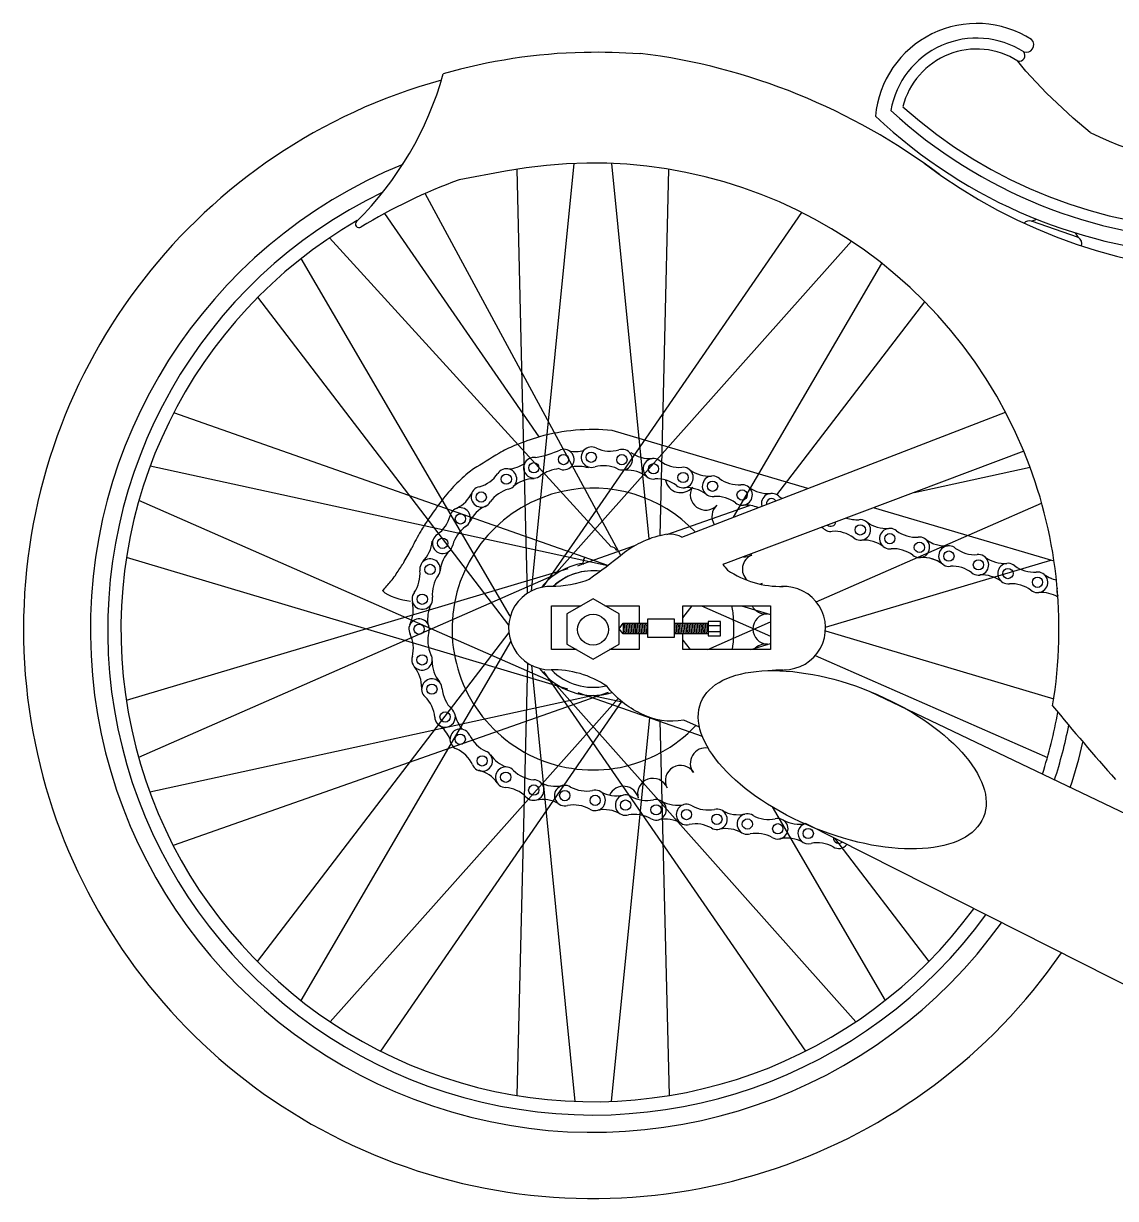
# Model space of a CAD drawing. Header units: millimetres. Extents: x -390 to 2317, y 0 to 1124.
# Drawn here: x -390 to 358, y 0 to 805 of the extents above; entities that cross this region are included whole.
import ezdxf

# ---------------------------------------------------------------- set-up
doc = ezdxf.new("R2010")
doc.units = ezdxf.units.MM
doc.layers.add('ceco.net 102 chopper', color=7, linetype='Continuous')

msp = doc.modelspace()

# ---------------------------------------------------------------- linework, layer by layer
at = {"layer": 'ceco.net 102 chopper'}
for p, q in [((296.36, 772.06), (290.9, 778.95)), ((310.56, 756.92), (296.36, 772.06)), ((328.87, 739.85), (310.56, 756.92)), ((340.51, 730.06), (328.87, 739.85)), ((-32.52, 511.87), (-12.88, 708.86)), ((38.52, 451.69), (12.88, 708.86)), ((-59.83, 703.46), (-91.74, 697.54)), ((-48.22, 549.41), (-52.01, 704.85)), ((45.89, 453.79), (52.01, 704.85)), ((19.08, 440.39), (-114.98, 688.24)), ((-36.91, 521.54), (-142.56, 674.67)), ((-8.83, 455.25), (142.98, 675.29)), ((300.29, 669.3), (303.89, 670.67)), ((332.43, 658.09), (300.29, 669.3)), ((332.43, 658.09), (330.44, 661.3)), ((12.39, 446.31), (-180.34, 657.87)), ((-6.45, 449.58), (177, 655.53)), ((-56.62, 398.8), (-199.78, 643.72)), ((96.29, 466.66), (197.84, 640.39)), ((-57.75, 392.56), (-229.5, 617.23)), ((125.99, 481.83), (227.15, 614.15)), ((-44.93, 414.51), (-48.22, 549.41)), ((10.22, 433.39), (-287.13, 538.09)), ((60.82, 452.95), (282.41, 538.6)), ((147.22, 486.34), (13.04, 526)), ((-42.06, 416.16), (-32.52, 511.87)), ((295, 511.69), (88.81, 434.21)), ((10.08, 433.29), (-303.22, 501.64)), ((219.88, 483.46), (299.27, 500.78)), ((-26.51, 353.1), (-310.96, 477.92)), ((152.92, 408.57), (307.23, 476.28)), ((50.63, 454.82), (107.09, 474.7)), ((315.71, 436.55), (192.19, 473.06)), ((-33.81, 419.04), (-8.83, 455.25)), ((-26.9, 426.62), (-6.45, 449.58)), ((-6.86, 434.57), (28.72, 447.1)), ((-17.17, 348.87), (-319.47, 439)), ((-10.28, 433.37), (-6.86, 434.57)), ((89.23, 433.74), (89.9, 434.61)), ((159.24, 391.23), (313.46, 437.21)), ((-17.17, 431.13), (-319.59, 340.96)), ((-26.51, 426.9), (-311.18, 301.99)), ((-144.06, 416.31), (-142.5, 414.84)), ((-142.5, 414.84), (-140.51, 413.56)), ((-140.51, 413.56), (-138.19, 412.44)), ((-138.19, 412.44), (-135.62, 411.49)), ((-135.62, 411.49), (-132.92, 410.68)), ((-132.92, 410.68), (-130.17, 410)), ((0, 410.6), (-17.84, 400.3)), ((17.84, 400.3), (0, 410.6)), ((-130.17, 410), (-127.46, 409.45)), ((-127.46, 409.45), (-124.91, 409.01)), ((-28.39, 375.96), (-28.39, 405.96)), ((-28.39, 405.96), (-8.03, 405.96)), ((8.03, 405.96), (31.61, 405.96)), ((31.61, 405.96), (31.61, 393.97)), ((61.61, 393.97), (61.61, 405.96)), ((61.61, 397.61), (67.99, 405.96)), ((61.61, 405.96), (121.61, 405.96)), ((74.24, 405.96), (121.61, 385.17)), ((101.59, 405.96), (121.61, 399.99)), ((121.61, 405.96), (121.61, 375.96)), ((-17.84, 400.3), (-17.84, 379.7)), ((17.84, 379.7), (17.84, 400.3)), ((37.38, 396.7), (37.38, 384.36)), ((55.74, 396.7), (37.38, 396.7)), ((55.74, 384.36), (55.74, 396.7)), ((78.61, 375.96), (121.61, 394.83)), ((87.22, 395.16), (78.93, 395.16)), ((78.93, 395.16), (78.93, 385.31)), ((87.22, 385.31), (87.22, 395.16)), ((-57.65, 387.57), (-229.88, 162.28)), ((17.88, 390.04), (20.54, 393.97)), ((20.54, 386.61), (17.88, 390.04)), ((20.54, 393.97), (20.54, 386.61)), ((20.54, 393.97), (37.38, 393.97)), ((20.54, 390.85), (20.96, 386.61)), ((37.38, 386.61), (20.54, 386.61)), ((21.27, 393.97), (21.99, 386.61)), ((22.39, 393.97), (23.1, 386.61)), ((23.53, 393.97), (24.24, 386.61)), ((24.67, 393.97), (25.39, 386.61)), ((25.81, 393.97), (26.52, 386.61)), ((26.95, 393.97), (27.66, 386.61)), ((28.08, 393.97), (28.8, 386.61)), ((29.17, 393.97), (29.88, 386.61)), ((30.2, 393.97), (30.92, 386.61)), ((31.31, 393.97), (32.03, 386.61)), ((31.61, 386.61), (31.61, 375.96)), ((32.45, 393.97), (33.17, 386.61)), ((33.6, 393.97), (34.31, 386.61)), ((34.74, 393.97), (35.45, 386.61)), ((35.87, 393.97), (36.59, 386.61)), ((37.01, 393.97), (37.38, 390.2)), ((55.62, 393.97), (56.33, 386.61)), ((55.74, 393.97), (78.93, 393.97)), ((78.93, 386.61), (55.74, 386.61)), ((56.71, 393.97), (57.43, 386.61)), ((57.75, 393.97), (58.46, 386.61)), ((58.86, 393.97), (59.58, 386.61)), ((60, 393.97), (60.72, 386.61)), ((61.14, 393.97), (61.86, 386.61)), ((61.61, 375.96), (61.61, 386.61)), ((62.28, 393.97), (63, 386.61)), ((63.42, 393.97), (64.14, 386.61)), ((64.56, 393.97), (65.27, 386.61)), ((65.69, 393.97), (66.41, 386.61)), ((66.72, 393.97), (67.44, 386.61)), ((67.84, 393.97), (68.55, 386.61)), ((68.98, 393.97), (69.69, 386.61)), ((70.12, 393.97), (70.84, 386.61)), ((71.26, 393.97), (71.98, 386.61)), ((72.4, 393.97), (73.11, 386.61)), ((73.53, 393.97), (74.25, 386.61)), ((74.62, 393.97), (75.33, 386.61)), ((75.65, 393.97), (76.37, 386.61)), ((76.77, 393.97), (77.48, 386.61)), ((77.9, 393.97), (78.62, 386.61)), ((78.9, 392.45), (87.22, 392.45)), ((78.9, 388.26), (87.22, 388.26)), ((159.18, 388.79), (315.51, 342.17)), ((-56.36, 381.65), (-200.13, 135.69)), ((-17.84, 379.7), (0, 369.4)), ((0, 369.4), (17.84, 379.7)), ((37.38, 384.36), (55.74, 384.36)), ((61.61, 382.39), (66.52, 375.96)), ((78.93, 385.31), (87.22, 385.31)), ((108.03, 375.96), (121.61, 380.01)), ((-11.36, 375.96), (-28.39, 375.96)), ((31.61, 375.96), (11.36, 375.96)), ((121.61, 375.96), (61.61, 375.96)), ((152.13, 371.78), (311.2, 301.98)), ((-44.9, 366.75), (-52.13, 70.52)), ((-42.19, 365.19), (-12.42, 66.52)), ((-33.81, 360.96), (145.6, 100.92)), ((10.28, 346.63), (-287.51, 241.78)), ((-26.9, 353.38), (61.67, 253.94)), ((-10.28, 346.63), (74.82, 316.67)), ((189.65, 347.21), (592.21, 154.5)), ((0.24, 344.56), (-303.52, 278.29)), ((17.2, 342.48), (-180.03, 121.06)), ((19.62, 340.4), (-145.59, 100.93)), ((-0.24, 344.56), (19.91, 340.17)), ((38.64, 329.5), (12.42, 66.52)), ((45.86, 327.29), (52.13, 70.51)), ((72.94, 322.7), (62.2, 327.61)), ((122.72, 268.13), (200.14, 135.68)), ((61.67, 253.94), (180.04, 121.05)), ((569.34, 42.49), (145.62, 256.77)), ((165.33, 246.71), (229.89, 162.26))]:
    msp.add_line(p, q, dxfattribs=at)
for points in [[(48.66, 454.57, 0.064679), (32.46, 449.08, 0.054738), (20.22, 441.32, -0.018368), (-2.54, 424.02, -0.153861)], [(88.81, 434.21, -0.019024), (92.07, 430.35, 0.153861), (130.28, 419.15)], [(-2.54, 424.02, -0.10206), (-28.85, 419.15)], [(62.2, 327.61, -0.167876), (32.46, 332.15, -0.054738), (20.22, 339.91, -0.058326), (9.37, 350.89, 0.153861), (-28.85, 362.09)], [(120.13, 361.51, -0.038428), (130.28, 362.09)]]:
    msp.add_lwpolyline(points, format="xyb", dxfattribs=at)
for centre, radius in [((-20.19, 506.04), 3.52), ((-1.22, 507.66), 3.52), ((19.8, 505.97), 3.52), ((-40.52, 500.43), 3.52), ((41.43, 499.73), 3.52), ((-59.36, 492.64), 3.52), ((61.66, 493.75), 3.52), ((81.88, 487.78), 3.52), ((-76.55, 480.41), 3.52), ((102.11, 481.8), 3.52), ((-90.8, 465.43), 3.52), ((183.03, 457.88), 3.52), ((-102.96, 448.73), 3.52), ((203.26, 451.9), 3.52), ((223.49, 445.93), 3.52), ((243.71, 439.95), 3.52), ((263.94, 433.97), 3.52), ((-111.61, 430.81), 3.52), ((284.17, 427.99), 3.52), ((304.4, 422.01), 3.52), ((-116.92, 410.39), 3.52), ((0.01, 389.57), 10.58), ((-119.07, 389.87), 3.52), ((-117.08, 368.87), 3.52), ((-110.35, 348.82), 3.52), ((-101.3, 329.77), 3.52), ((-90.92, 314.49), 3.52), ((-75.9, 299.68), 3.52), ((-59.77, 288.49), 3.52), ((-40.59, 279.72), 3.52), ((-19.36, 275.92), 3.52), ((1.48, 272.67), 3.52), ((22.32, 269.43), 3.52), ((43.17, 266.18), 3.52), ((64.01, 262.94), 3.52), ((84.85, 259.69), 3.52), ((105.7, 256.45), 3.52), ((126.54, 253.2), 3.52), ((147.38, 249.96), 3.52)]:
    msp.add_circle(centre, radius, dxfattribs=at)
for centre, radius, start, end in [((262.77, 735.03), 69.66, 57.37155, 174.88995), ((262.77, 735.03), 59.66, 57.37155, 170.32441), ((296.71, 790.07), 5.12, 249.75079, 44.99231), ((1.49, 411.44), 373.49, 91.16316, 106.18456), ((2.96, 394.95), 390, 85.7092, 91.33058), ((-155.08, 912.78), 227.31, 325.44902, 325.55428), ((-20.91, 357.88), 429.64, 53.04684, 82.87538), ((262.77, 735.03), 52.16, 57.37155, 165.90556), ((291.89, 782.77), 3.94, 255.36179, 39.38131), ((0, 390), 390, 105.43864, 325.32962), ((-321.66, 830.88), 227.31, 314.63263, 344.4977), ((433.51, 995.46), 349.7, 226.63511, 308.5533), ((433.51, 995.46), 339.7, 227.4888, 308.5533), ((433.51, 995.46), 332.2, 228.22236, 308.5533), ((445.32, 940.76), 235.32, 243.55143, 298.18558), ((0.01, 389.57), 344.24, 112.2425, 324.34222), ((0, 390), 319.12, 22.4168, 100.80617), ((451.63, 1006.6), 373.04, 232.91282, 304.80048), ((31.72, 355.2), 363.91, 109.83054, 121.58509), ((0.01, 389.57), 332.37, 115.66585, 324.02366), ((0.01, 389.57), 323.28, 119.95331, 323.76387), ((-160.2, 667.34), 2.5, 134.63263, 301.58509), ((298.72, 664.8), 4.77, 70.77379, 138.40905), ((329.77, 653.91), 4.95, 342.52153, 57.55954), ((0, 390), 136.63, 84.52304, 105.5386), ((-23.4, 441.25), 80.3, 112.21373, 120.72853), ((16.93, 342.49), 186.97, 106.63663, 112.21373), ((276.46, -63.2), 667.14, 120.72853, 122.47774), ((-40.52, 500.43), 7.03, 80.71672, 310.11351), ((-54.96, 587.24), 81.37, 281.03097, 293.67664), ((-20.02, 506.06), 7.03, 242.05059, 108.77964), ((-12.11, 534.4), 22.85, 259.1996, 284.56469), ((-1.05, 507.68), 7.03, 60.71672, 290.11351), ((11.68, 534.69), 22.85, 246.01532, 285.31198), ((19.97, 505.99), 7.03, 242.05059, 108.77964), ((39.21, 529.52), 22.85, 234.13581, 273.43246), ((0, 390), 319.12, 350.51847, 22.4168), ((-60.88, 466.77), 38.92, 122.47774, 129.72477), ((-59.24, 492.76), 7.03, 282.05059, 148.77964), ((-59.58, 522.39), 22.85, 274.795, 303.67904), ((-19.67, 471.07), 29.01, 97.20058, 124.22449), ((-10.25, 478.55), 22.85, 72.01053, 100.52653), ((7.21, 478.99), 22.85, 65.51826, 104.81491), ((41.43, 499.73), 7.03, 48.83721, 278.234), ((59.44, 523.54), 22.85, 234.13581, 273.43246), ((61.66, 493.75), 7.03, 230.17108, 96.90013), ((79.67, 517.57), 22.85, 234.13581, 273.43246), ((-15.01, 411.57), 110.68, 129.72477, 136.67143), ((-84.04, 509.41), 22.85, 286.01532, 325.31198), ((-39.96, 470.06), 22.85, 90.65135, 129.94801), ((23.38, 475.93), 22.85, 53.63874, 92.9354), ((43.6, 469.95), 22.85, 53.63874, 92.9354), ((60, 493.92), 10.5, 190.66349, 319.91586), ((81.88, 487.78), 7.03, 48.83721, 278.234), ((99.9, 511.59), 22.85, 234.13581, 273.43246), ((-8.99, 405.89), 118.96, 136.67143, 143.37177), ((0, 390), 96.52, 102.53402, 316.7732), ((-103.48, 493.21), 22.85, 295.79034, 335.087), ((-76.43, 480.54), 7.03, 100.71672, 330.11351), ((-51.66, 463.87), 22.85, 105.51826, 144.81491), ((0, 390), 96.52, 43.53873, 102.53402), ((63.83, 463.97), 22.85, 53.63874, 92.9354), ((77.13, 481.93), 10.5, 150.08414, 317.49251), ((102.11, 481.8), 7.03, 230.17108, 96.90013), ((120.13, 505.61), 22.85, 234.13581, 273.43246), ((122.34, 475.82), 7.03, 48.83721, 194.1986), ((177.51, 267.24), 351.35, 143.37177, 145.78236), ((91.93, 467.13), 10.5, 132.50749, 212.20716), ((84.06, 457.99), 22.85, 53.63874, 92.9354), ((104.29, 452.02), 22.85, 67.50927, 92.9354), ((122.34, 475.82), 3.52, 35.10249, 187.16116), ((140.36, 499.63), 22.85, 234.13581, 241.71935), ((-119.99, 473.26), 22.85, 306.01532, 345.31198), ((-90.99, 466.09), 7.03, 302.05059, 168.77964), ((-63.83, 453.52), 22.85, 115.29328, 154.58993), ((-0.14, 388.05), 136.52, 145.78236, 149.65006), ((-73.98, 441.53), 22.85, 125.51826, 164.81491), ((144.75, 440.06), 22.85, 53.63874, 59.00935), ((162.8, 463.86), 7.03, 214.85759, 278.234), ((162.8, 463.86), 3.52, 230.11406, 351.07804), ((180.82, 487.67), 22.85, 251.30237, 273.43246), ((183.03, 457.88), 7.03, 230.17108, 96.90013), ((201.04, 481.7), 22.85, 234.13581, 273.43246), ((203.26, 451.9), 7.03, 48.83721, 278.234), ((34.96, 367.5), 177.19, 149.65006, 153.89143), ((-102.96, 448.73), 7.03, 120.71672, 350.11351), ((52.35, 435.45), 19.45, 64.17006, 109.40142), ((164.98, 434.08), 22.85, 53.63874, 92.9354), ((185.21, 428.1), 22.85, 53.63874, 92.9354), ((221.27, 475.72), 22.85, 234.13581, 273.43246), ((223.49, 445.93), 7.03, 230.17108, 96.90013), ((241.5, 469.74), 22.85, 234.13581, 247.41529), ((241.5, 469.74), 22.85, 234.13581, 273.43246), ((-228.77, 496.75), 116.51, 328.66027, 333.89143), ((-132.81, 452.3), 22.85, 315.08597, 354.38262), ((-81.93, 427.53), 22.85, 134.5889, 173.88556), ((11.7, 440.94), 5.41, 32.41249, 82.64409), ((205.43, 422.12), 22.85, 53.63874, 92.9354), ((243.71, 439.95), 7.03, 48.83721, 278.234), ((261.73, 463.76), 22.85, 234.13581, 273.43246), ((-198.54, 478.34), 81.11, 327.04214, 328.66027), ((-111.6, 430.98), 7.03, 322.05059, 188.77964), ((0, 390), 45.44, 98.74272, 141.10285), ((0, 390), 45.44, 98.74272, 141.10285), ((-1.51, 435.41), 5.41, 142.76302, 192.99462), ((112.76, 431.04), 10.5, 112.50749, 226.75337), ((103.92, 450), 10.5, 264.98022, 297.49251), ((225.66, 416.15), 22.85, 52.0073, 92.9354), ((225.66, 416.15), 22.85, 53.63874, 92.9354), ((263.94, 433.97), 7.03, 230.17108, 96.90013), ((281.96, 457.78), 22.85, 234.13581, 273.43246), ((284.17, 427.99), 7.03, 48.83721, 278.234), ((-172.63, 451.31), 44.64, 320.18511, 326.62601), ((-1159.52, 1101.4), 1226.4, 326.62601, 327.04214), ((-141.31, 427.79), 22.85, 326.01532, 5.31198), ((-87.22, 413.72), 22.85, 145.51826, 184.81491), ((0, 390), 39.9, 82.59365, 133.10151), ((0, 390), 39.9, 97.01327, 133.10151), ((245.89, 410.17), 22.85, 53.63874, 92.9354), ((266.12, 404.19), 22.85, 53.63874, 92.9354), ((302.19, 451.8), 22.85, 234.13581, 273.43246), ((304.4, 422.01), 7.03, 230.17108, 96.90013), ((322.42, 445.83), 22.85, 234.13581, 257.19086), ((322.42, 445.83), 22.85, 234.13581, 247.41529), ((-238.88, 506.54), 130.89, 316.42517, 320.18511), ((-29.26, 390.64), 28.55, 86.79082, 270.02487), ((118.18, 410.84), 10.5, 102.50749, 109.9656), ((112.76, 431.04), 10.5, 280.0824, 287.49251), ((130.69, 390.64), 28.55, 269.97513, 93.20918), ((286.35, 398.21), 22.85, 53.63874, 92.9354), ((-116.91, 410.56), 7.03, 140.71672, 10.11351), ((306.58, 392.23), 22.85, 58.92718, 92.9354), ((306.58, 392.23), 22.85, 58.92718, 92.9354), ((324.63, 416.03), 7.03, 163.57285, 205.59748), ((-145.95, 403.15), 22.85, 333.46016, 12.75682), ((-90.44, 396.68), 22.85, 153.95723, 187.89226), ((0, 390), 96.52, 3.72704, 9.5186), ((118.18, 410.84), 10.5, 207.67768, 277.49251), ((-119.07, 389.87), 7.03, 342.05059, 208.77964), ((0, 390), 96.52, 351.63591, 3.72704), ((120, 390), 10.5, 92.50749, 267.49251), ((-145.89, 376.71), 22.85, 346.01532, 25.31198), ((-90.26, 381.99), 22.85, 165.51826, 204.81491), ((118.18, 369.16), 10.5, 82.50749, 139.64953), ((-117.08, 368.87), 7.03, 160.71672, 30.11351), ((-140.16, 349.83), 22.85, 359.42994, 38.72659), ((-87.27, 367.86), 22.85, 178.93287, 218.22953), ((0, 390), 45.44, 216.38845, 286.77942), ((0, 390), 45.44, 216.38845, 286.77942), ((-110.35, 348.82), 7.03, 2.05059, 228.77964), ((0, 390), 39.9, 224.37351, 283.04545), ((0, 390), 39.9, 224.37351, 283.04545), ((-80.58, 351.27), 22.85, 185.51826, 224.81491), ((-131.05, 327.29), 22.85, 6.01532, 45.31198), ((-101.3, 329.77), 7.03, 180.71672, 50.11351), ((-72.34, 336.58), 22.85, 193.4724, 221.81823), ((0.01, 389.57), 323.28, 342.18506, 349.94219), ((1697.06, 1473.02), 1788.95, 219.40385, 221.52806), ((-119.01, 305.84), 22.85, 22.84428, 53.26612), ((0.01, 389.57), 332.37, 341.97146, 348.63231), ((-90.92, 314.49), 7.03, 22.05059, 248.77964), ((-63.78, 326.97), 22.85, 205.51826, 244.81491), ((-103.01, 287.17), 22.85, 26.01532, 65.31198), ((-75.9, 299.68), 7.03, 200.71672, 70.11351), ((77.13, 298.07), 10.5, 80.27459, 217.49251), ((0.01, 389.57), 344.24, 341.70947, 347.0805), ((-51.54, 316.99), 22.85, 215.4259, 250.07464), ((-84.04, 271.23), 22.85, 35.92297, 75.21963), ((-59.77, 288.49), 7.03, 42.05059, 268.77964), ((-38.54, 309.51), 22.85, 225.51826, 264.81491), ((60, 286.08), 10.5, 32.50749, 207.49251), ((-40.59, 279.72), 7.03, 220.71672, 90.11351), ((-25.5, 305.15), 22.85, 241.75216, 281.04881), ((-19.36, 275.92), 7.03, 56.45356, 285.85035), ((-4.66, 301.91), 22.85, 241.75216, 281.04881), ((20.84, 271.82), 10.5, 12.50749, 154.60362), ((41.04, 277.24), 10.5, 22.50749, 197.49251), ((-61.79, 258.69), 22.85, 46.01532, 85.31198), ((1.48, 272.67), 7.03, 237.78743, 104.51648), ((16.18, 298.66), 22.85, 241.75216, 281.04881), ((22.32, 269.43), 7.03, 56.45356, 285.85035), ((37.03, 295.42), 22.85, 241.75216, 281.04881), ((-34.53, 250.39), 22.85, 61.25509, 100.55175), ((-13.26, 246.69), 22.85, 61.25509, 100.55175), ((7.59, 243.44), 22.85, 61.25509, 100.55175), ((43.17, 266.18), 7.03, 237.78743, 104.51648), ((57.87, 292.17), 22.85, 241.75216, 281.04881), ((64.01, 262.94), 7.03, 56.45356, 285.85035), ((78.71, 288.93), 22.85, 241.75216, 281.04881), ((84.85, 259.69), 7.03, 237.78743, 104.51648), ((99.55, 285.68), 22.85, 241.75216, 281.04881), ((28.43, 240.2), 22.85, 61.25509, 100.55175), ((49.27, 236.95), 22.85, 61.25509, 100.55175), ((105.7, 256.45), 7.03, 56.45356, 285.85035), ((120.4, 282.44), 22.85, 241.75216, 281.04881), ((126.54, 253.2), 7.03, 237.78743, 104.51648), ((141.24, 279.19), 22.85, 241.75216, 281.04881), ((70.12, 233.71), 22.85, 61.25509, 100.55175), ((90.96, 230.46), 22.85, 61.25509, 100.55175), ((111.8, 227.22), 22.85, 61.25509, 100.55175), ((147.38, 249.96), 7.03, 105.5138, 285.85035), ((132.64, 223.98), 22.85, 61.25509, 100.55175), ((153.49, 220.73), 22.85, 61.25509, 100.55175), ((168.22, 246.72), 7.03, 237.78743, 322.45311), ((168.22, 246.72), 3.52, 175.04637, 311.32107)]:
    msp.add_arc(centre, radius, start, end, dxfattribs=at)
msp.add_ellipse((170.65, 300.46), major_axis=(96.73, -39.31), ratio=0.483322, dxfattribs=at)

doc.saveas('drawing.dxf')
